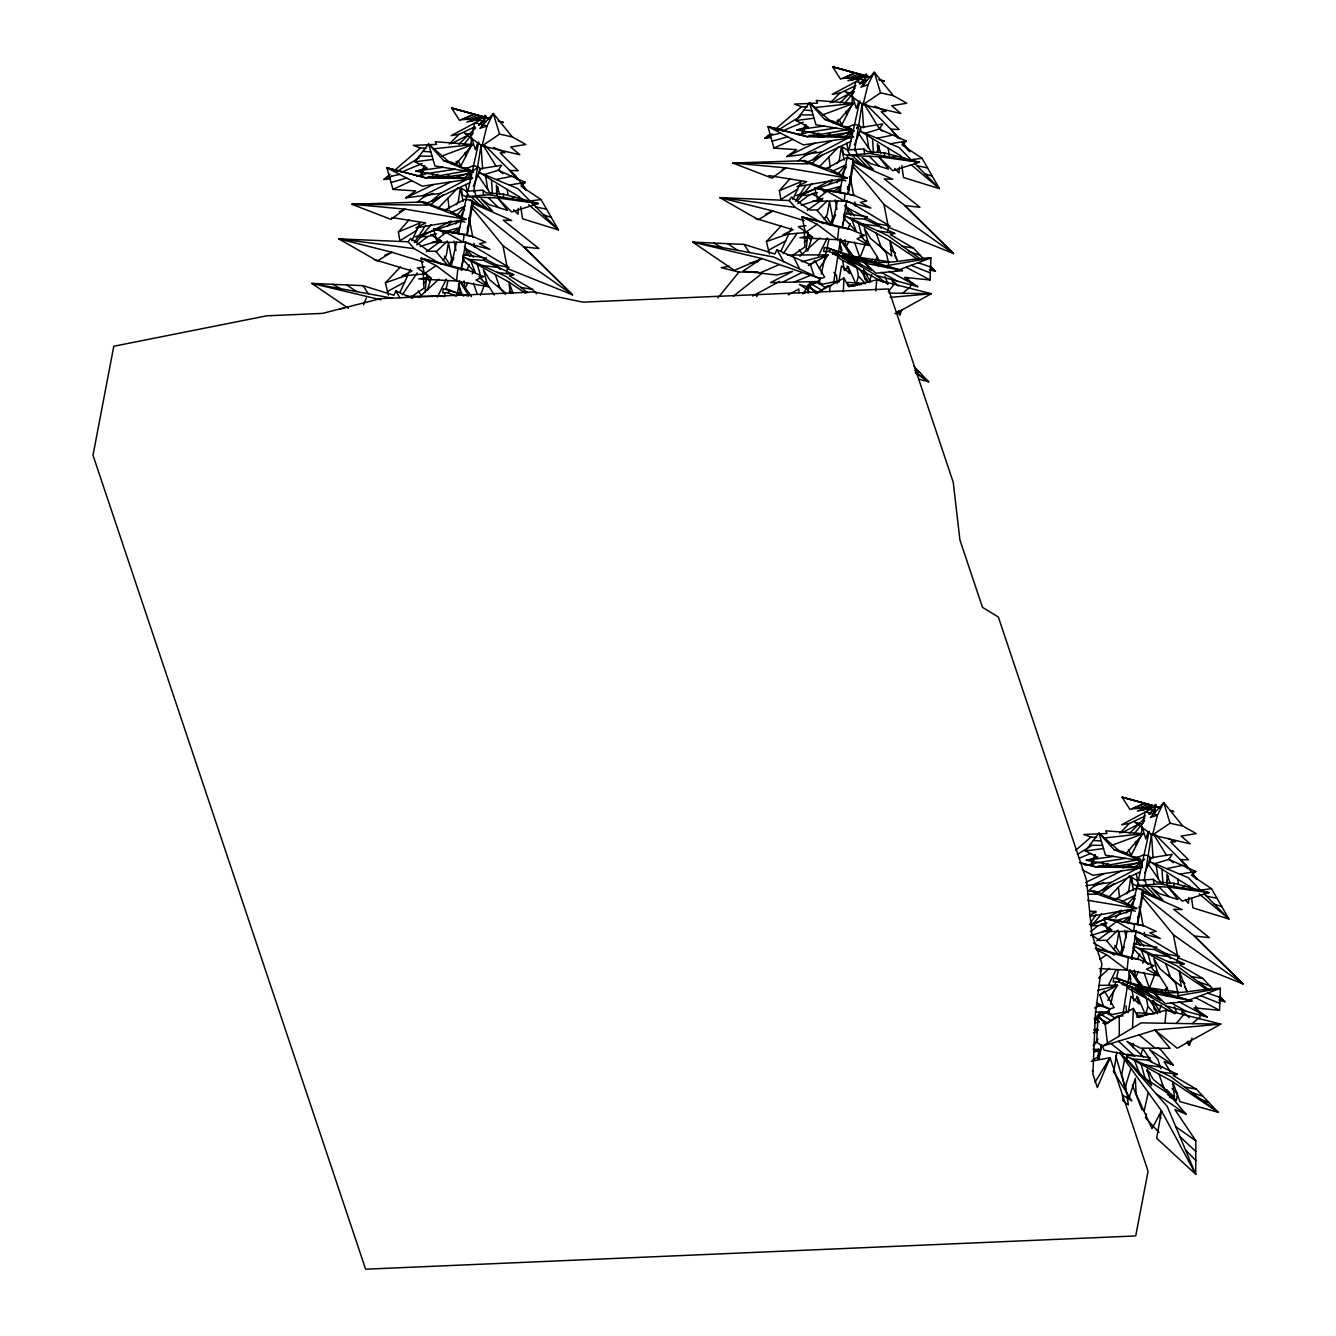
<?xml version="1.0" encoding="UTF-8"?>
<svg xmlns="http://www.w3.org/2000/svg" width="1336" height="1336" viewBox="0 0 1336 1336"><rect width="100%" height="100%" fill="white"/><g stroke="black" fill="none" stroke-linecap="round" stroke-linejoin="round"><path stroke-width="1.5" d="M1161.101 1084.899L1186.017 1114.09L1174.862 1109.548L1195.837 1140.794L1195.753 1174.327L1156.659 1138.222L1161.502 1110.867L1119.735 1052.868M1133.362 1047.507L1133.379 1043.55M1096.706 1032.611L1096.739 1028.503M798.845 292.868L798.928 288.96L788.223 294.922M848.41 259.217L876.533 275.533L917.765 286.672L904.505 277.454L930.073 279.942L930.925 257.948C906.476 258.032 880.975 268.286 857.595 257.43L853.888 259.334L845.02 257.096M1137.871 989.609L1165.994 1005.908L1207.226 1017.047L1193.983 1007.828L1219.534 1010.333L1220.403 988.339C1195.937 988.406 1170.436 998.677 1147.056 987.822M843.317 291.782L843.951 278.055L815.695 293.553L808.647 284.735L808.213 293.035M1132.527 1028.035L1133.412 1008.429L1105.156 1023.944L1107.444 1043.115M470.973 144.522L471.474 137.14L475.365 149.799L477.653 142.919M518.401 208.383L517.967 214.177L513.625 209.702M518.969 200.634L519.253 196.776L479.106 172.394L479.474 168.837L501.668 165.246L498.311 170.29L484.25 174.548M899.412 167.117L898.978 172.912L894.636 168.436M1188.873 897.491L1188.439 903.303L1185.55 900.314M1097.791 1059.248L1098.776 1049.044L1094.952 1050.647M436.137 265.597L421.024 258.199L457.847 268.536L456.611 281.011L488.558 286.789L476.034 280.042L483.665 276.602L468.519 270.34L421.024 258.199L424.297 273.73L436.137 265.597L456.611 281.011L418.869 278.923L430.292 277.27L417.35 267.901L424.865 266.983M817.148 224.331L802.017 216.933L838.841 227.27L837.622 239.745L869.569 245.523L857.044 238.777L864.676 235.336L849.512 229.074L802.017 216.933L805.307 232.464L817.148 224.331L837.622 239.745L799.88 237.658L811.303 236.004L798.36 226.636L805.875 225.717M875.664 290.998L876.783 279.842L931.326 293.72L895.003 313.826M1095.37 948.41L1128.302 957.662L1127.083 970.12L1159.03 975.898L1146.505 969.168L1154.137 965.728L1138.973 959.465L1095.437 948.326M1164.942 1023.242L1166.245 1010.216L1220.803 1024.111L1177.2 1048.242L1154.838 1030.039L1102.3 1046.205L1096.672 1042.063L1098.108 1015.126L1105.156 1023.944M425.032 292.417L426.769 275.433M806.042 251.151L807.946 232.397M463.191 242.284L464.193 234.301L433.682 229.124L436.454 239.845L446.174 232.497L463.191 242.284L431.912 242.451L441.381 240.814L430.626 234.886L436.454 233.984M845.204 193.035L844.185 201.018L870.888 208.099L860.417 202.421L866.797 200.968L854.121 195.323L814.693 187.858L817.465 198.596L827.184 191.232L844.185 201.018L812.923 201.185L822.375 199.548L811.62 193.62L817.465 192.718M1134.665 923.427L1133.646 931.409L1160.349 938.49L1149.878 932.795L1156.258 931.359L1143.583 925.698L1104.154 918.25L1106.926 928.971L1116.645 921.623L1133.646 931.409L1102.384 931.559L1111.836 929.939L1101.098 924.011L1106.926 923.109M457.58 292.885L459.551 280.527M461.187 270.223L465.446 243.453M466.748 235.219L472.326 200.216M473.629 191.983L481.16 144.622M484.768 121.977L485.035 115.364L482.463 125.801M833.681 282.497L840.561 239.261M842.515 226.903L846.456 202.204M847.759 193.954L853.32 158.951M854.639 150.718L862.171 103.356M865.444 82.765L866.029 74.098L863.457 84.535M1113.639 1072.608L1116.913 1052.016M1123.142 1012.888L1127.4 986.118M1128.052 981.993L1130.022 969.652M1131.659 959.348L1136.235 930.524M1137.22 924.345L1142.798 889.342M1144.1 881.092L1151.632 833.747M1154.905 813.14L1155.49 804.489L1152.918 814.91M838.774 282.247L841.53 265.931L849.763 273.68L847.191 265.931M1128.235 1012.621L1130.991 996.305L1139.224 1004.054L1136.652 996.305M467.233 235.303L473.094 201.853L470.522 199.899M848.226 194.054L854.088 160.587L851.533 158.633L845.471 158.182L825.748 168.87M1137.688 924.428L1143.549 890.978L1140.994 889.008L1134.932 888.557L1113.422 900.23M1099.01 1058.563L1101.632 1044.602M848.043 257.347L871.322 270.289L860.735 258.666L875.781 273.229L902.451 270.624L824.329 247.477L823.694 251.519L828.704 251.435L845.822 258.316L846.389 255.41M1152.935 991.696L1165.243 1003.62L1191.912 1001.015L1113.79 977.852L1113.172 981.893L1118.165 981.826L1135.299 988.707L1135.851 985.784M1121.555 1075.53L1124.578 1059.582M506.561 272.544L507.43 268.553L502.954 245.707L471.307 206.946M887.572 231.278L888.44 227.287L883.964 204.441L852.301 165.681M1177.033 961.669L1177.901 957.662L1173.425 934.816L1141.779 896.055M444.337 296.876L445.239 292.801M446.157 288.726L447.961 280.577M451.15 266.332L456.595 241.883M458.398 233.733L467.032 195.039M467.934 190.964L478.822 142.084M818.985 284.134L820.354 278.022M821.256 273.947L828.971 239.311M832.144 225.066L837.588 200.617M839.409 192.468L847.575 155.811M848.944 149.699L859.833 100.818M1098.459 1059.314L1101.649 1045.053M1108.446 1014.508L1109.815 1008.396M1110.717 1004.321L1113.89 990.076M1114.808 986.001L1115.71 981.927M1116.612 977.852L1118.432 969.702M1121.605 955.44L1127.05 931.008M1128.87 922.859L1137.487 884.165M1138.406 880.09L1149.294 831.209M1144.067 1111.335L1148.259 1092.481M893.333 95.658L874.295 72.227L867.966 84.769L863.039 104.676L900.815 113.477L891.68 105.744L906.793 103.223L893.333 95.658L880.558 92.852L863.039 104.676L845.337 91.817L853.019 93.637L855.741 81.396L864.475 83.801M1146.488 1113.89L1145.486 1117.881L1159.08 1132.494M856.743 266.599L858.397 276.068L856.159 284.551L848.293 266.699L844.319 270.507L842.732 260.737M1145.62 1014.942L1147.858 1006.442L1146.205 996.99M1140.744 1055.574L1142.748 1048.509L1152.15 1062.571M424.798 165.764L421.859 175.367L427.587 173.196M805.808 124.498L802.869 134.101L808.597 131.93M1095.269 854.873L1092.33 864.492L1098.058 862.304M1125.079 1087.437L1130.941 1068.416M427.303 290.413L430.96 278.69M807.695 251.101L811.971 237.424M1100.213 971.723L1101.432 967.815M496.341 192.685L498.111 187.023M877.335 151.419L879.121 145.758M1166.812 881.793L1168.582 876.149M869.135 282.38L871.69 274.598M876.165 260.971L877.435 257.096L866.763 240.33L859.966 257.748L854.439 241.95M1159.247 1010.818L1161.151 1004.973M1165.627 991.362L1166.896 987.471L1156.225 970.704L1149.428 988.139L1143.9 972.324M858.647 101.67L856.376 108.533L852.485 95.875L851.834 105.11L841.814 124.799L839.008 119.388M1148.108 832.044L1145.837 838.908L1141.946 826.249L1141.311 835.501L1131.275 855.174L1128.469 849.779M452.186 257.614L449.764 264.695L444.404 256.178M833.196 216.365L830.775 223.429L826.483 216.616M1122.658 946.74L1120.236 953.804L1114.875 945.287M464.043 258.967L461.421 266.332L462.056 269.972M465.345 255.293L466.648 251.602M842.431 225.066L845.037 217.701M846.356 214.027L847.659 210.337M1132.544 953.603L1134.514 948.092M1135.817 944.402L1137.12 940.728M901.917 309.518L899.93 314.895L897.124 311.939M909.766 288.325L911.202 284.451M1192.029 1038.122L1189.391 1045.27L1186.585 1042.314M1199.227 1018.717L1200.663 1014.842M480.476 295.139L485.753 281.579L494.303 295.005M424.414 165.748L420.539 175.317L416.481 175.784M805.424 124.482L801.55 134.051L797.492 134.518M1094.885 854.873L1091.011 864.442L1084.915 865.143M363.542 304.808L366.365 297.861M756.677 296.709L758.147 293.102L779.673 281.328M457.396 293.352L456.261 296.141L447.694 292.701L442.7 292.784L443.335 288.743L468.134 296.074M837.271 254.875L838.407 252.086M1126.732 985.267L1127.868 982.478M1094.935 1082.31L1110.032 1057.678L1097.34 1087.521L1092.881 1074.211L1095.386 1013.924L1101.899 963.874L1091.929 934.081L1086.535 880.274L998.359 617.032L982.494 607.362L959.916 539.961L953.219 482.229L888.473 288.96L582.88 302.153L534.3 291.966L380.56 298.613L322.477 313.392L266.766 315.814L113.794 346.241L93.002 455.242L365.63 1269.2L1135.717 1235.934L1148.075 1171.221L1110.032 1057.678L1091.328 1061.285M473.345 186.121L480.643 169.071L478.338 166.8L473.428 165.681L465.997 168.67M854.355 144.856L860.835 129.709M1144.635 873.343L1151.098 858.196L1148.81 855.925L1143.9 854.806L1134.615 858.53M453.789 257.931L452.119 261.606L448.462 242.768L446.241 255.694L443.068 260.47M467.183 228.573L468.852 224.916M835.635 214.829L833.13 220.34L829.456 201.502L827.235 214.428L824.061 219.204M847.341 189.144L849.863 183.65M1124.261 947.057L1122.591 950.714L1118.917 931.893L1116.696 944.819L1113.523 949.595M1137.654 917.698L1139.324 914.024M400.132 291.999L407.948 274.915L385.419 282.831L388.358 295.139M408.799 273.045L410.519 269.304M781.126 250.734L788.958 233.65L766.43 241.565L769.352 253.873M789.81 231.779L791.53 228.038M411.839 240.714L420.105 222.895L398.395 231.963L399.898 240.714L416.598 230.443M792.832 199.448L801.116 181.629L779.406 190.697L780.909 199.448L797.609 189.178M843.968 255.159L843.25 256.646L832.595 253.974L843.15 256.161M412.657 298.412L395.89 290.964L393.836 295.256L363.025 285.654L311.756 283.399L348.329 308.249M776.901 249.715L774.847 253.99L744.018 244.388L692.766 242.133L734.316 270.373L761.871 258.533L820.22 278.623L824.663 277.203L814.893 260.637L810.434 264.595L776.901 249.715L783.848 261.739M466.698 270.223L469.237 264.945M847.709 228.957L850.247 223.68M1137.17 959.332L1139.708 954.054M467.817 282.881L465.195 288.192L463.926 280.911M472.192 273.997L473.946 270.456M848.828 241.616L846.189 246.926L844.936 239.645M1138.289 971.99L1135.65 977.317L1134.398 970.019M1142.664 963.122L1144.418 959.582M437.34 297.193L446.374 279.14M818.35 255.927L827.368 237.875M1108.713 984.515L1115.944 970.07M470.84 146.376L460.803 166.065L457.998 160.654M1104.354 1068.8L1110.032 1057.678M1095.487 1043.8L1097.44 1040.393M856.977 284.785L857.946 283.098M1147.407 1013.49L1146.438 1015.176L1137.437 1015.477L1137.237 1012.738L1153.218 1013.907M455.743 223.964L457.897 220.44M461.154 215.146L464.644 209.451M836.737 182.698L838.908 179.174M842.164 173.88L846.523 166.766M1126.198 913.072L1128.369 909.549M1131.625 904.272L1135.116 898.56M456.227 204.709L458.315 201.385L460.285 188.242L463.191 201.352M837.238 163.443L839.309 160.12L841.279 146.977L844.202 160.086M1126.699 893.817L1128.786 890.494L1130.74 877.368L1133.663 890.477M803.019 293.903L810.651 282.013M819.369 268.419L828.086 254.825L787.388 255.093M1094.668 1020.888L1100.112 1012.387M1107.744 1000.497L1117.564 985.216L1099.244 985.333M414.444 242.384L425.766 225.316M795.438 201.118L805.641 185.754M865.26 133.283L879.322 129.041L882.662 123.981L860.484 127.571L858.981 134.034L871.673 152.454M1089.441 924.679L1096.238 914.425M1154.722 863.657L1168.783 859.415L1172.14 854.372L1149.945 857.946L1148.459 864.425L1161.134 882.845M431.428 277.971L429.307 281.144L426.485 273.763L402.069 275.934L412.056 271.008L374.414 259.685M812.438 236.706L810.317 239.895L807.495 232.497M402.253 294.839L417.199 272.945M783.247 253.573L797.058 233.366M423.261 261.923L391.832 252.237L377.353 260.954L338.793 238.877L408.165 241.783L410.603 238.376L429.023 251.318L435.686 251.151L447.476 264.895M804.255 220.657L772.826 210.971L758.364 219.705L719.787 197.611L789.159 200.517L791.613 197.11L810.034 210.053L816.697 209.886L829.79 225.166M875.047 260.386L877.435 257.096L878.938 260.938M1164.524 990.761L1166.896 987.471L1168.399 991.329M1093.132 1045.771L1098.075 1039.057M466.314 170.958L440.128 175.634L415.863 171.175L427.219 168.102L414.962 161.823L428.489 143.971L449.046 162.007L443.652 160.621L428.489 143.971L434.968 166.015L473.395 172.311L466.982 168.236L460.219 167.117L460.987 166.649L452.169 162.424L443.652 160.621L471.124 171.709L465.997 174.114L438.509 178.022M847.325 129.692L821.139 134.368L796.857 129.926L808.213 126.837L795.955 120.557L809.499 102.705L830.057 120.741L824.663 119.355L809.499 102.705L815.962 124.749L854.405 131.045L847.993 126.97L841.229 125.851L841.981 125.384L833.18 121.175L824.663 119.355L852.117 130.444L846.991 132.865L817.548 137.04M1136.786 860.067L1110.6 864.743L1086.318 860.3L1097.691 857.228L1085.417 850.948L1098.96 833.096L1119.518 851.115L1114.124 849.746L1098.96 833.096L1105.423 855.14L1141.579 860.835L1136.452 863.24L1114.875 866.312M463.458 144.973L473.061 132.999M479.373 125.166L482.764 120.925L484.467 122.328M844.469 103.707L854.071 91.75M860.367 83.901L863.774 79.659L865.477 81.062M1133.93 834.081L1144.735 820.638M1149.828 814.275L1153.235 810.05L1154.939 811.453M717.966 297.861L738.908 272.126L758.197 271.876M888.206 291.565L894.135 284.251M1176.482 1023.409L1183.596 1014.642M871.272 261.104L872.709 259.351M1160.733 991.479L1162.186 989.725M416.197 242.434L431.094 224.765M797.191 201.168L812.104 183.5M1092.865 924.195L1101.565 913.891M455.325 164.812L472.71 144.572L435.252 141.699L436.588 144.388L413.292 145.373L420.539 147.962L426.067 148.363M836.319 123.547L853.704 103.323L816.246 100.434L817.599 103.123L794.302 104.108L801.55 106.713L807.078 107.097M1125.797 853.938L1143.165 833.697L1105.707 830.825L1107.06 833.514L1083.763 834.499L1091.011 837.087L1096.539 837.472M447.627 225.851L451.418 221.559M456.411 215.898L465.112 206.028L450.85 212.758M828.621 184.585L832.411 180.293M837.405 174.632L846.122 164.762L831.86 171.492M1115.56 917.832L1121.873 910.684M1126.866 905.023L1134.331 896.556M398.395 231.963L409.284 219.672M779.406 190.697L790.294 178.406M385.419 282.831L400.382 266.95M766.43 241.565L781.393 225.684M437.724 208.666L457.814 187.958M467.433 178.055L471.19 174.181L471.575 178.139M818.734 167.401L838.824 146.693M848.443 136.79L852.184 132.915L852.585 136.873M856.493 128.49L859.349 125.534L861.637 127.805M1108.195 897.775L1129.705 875.614M1137.905 867.164L1141.662 863.29L1142.046 867.248M449.33 144.054L458.949 134.335L474.931 126.803M830.324 102.788L839.96 93.069L855.925 85.537M1119.802 833.163L1129.421 823.444L1145.386 815.912M458.966 144.204L475.649 127.889M478.472 125.133L482.764 120.925L479.607 120.407L451.217 135.621L458.949 134.335M839.96 102.939L855.24 88.009M859.482 83.867L863.774 79.659L860.618 79.141L832.211 94.355L839.96 93.069M1129.421 833.33L1144.702 818.384M1148.943 814.242L1153.235 810.05L1150.079 809.516L1121.689 824.73L1129.421 823.444M423.228 283.633L426.217 280.744M804.239 242.367L807.228 239.478M436.054 251.953L447.476 240.964M455.693 233.065L459.467 229.441M817.064 210.687L827.051 201.085M836.703 191.799L840.478 188.176L840.761 192.117M1106.525 941.062L1117.948 930.09M1126.165 922.174L1129.939 918.55M418.886 297.51L438.859 279.191M799.88 256.245L819.87 237.925M1098.576 978.169L1109.331 968.316M447.694 292.701L450.249 290.38M828.704 251.435L831.259 249.114M1118.165 981.826L1120.72 979.505M807.662 285.553L812.221 281.545M1101.682 1011.92L1097.123 1015.944L1108.646 1012.287M390.062 174.248L383.966 179.492L390.062 178.807M394.638 170.307L420.539 147.962M769.536 134.285L764.96 138.226L771.072 137.541M775.631 129.041L801.55 106.713M1075.764 850.23L1091.011 837.087M902.685 293.269L908.881 288.008M1192.146 1023.66L1198.342 1018.383M466.364 179.575L440.646 193.319L431.595 200.968L469.938 182.648M498.311 170.29L525.365 182.364L520.94 186.121L541.047 199.565L558.415 229.892L522.51 218.787L520.739 206.779M847.375 138.309L821.64 152.07L812.605 159.702L850.932 141.382M879.322 129.041L906.376 141.098L901.95 144.856L922.057 158.299L939.408 188.626L903.52 177.521L901.75 165.514M1136.836 868.684L1111.101 882.445L1102.066 890.093L1140.393 871.773M1168.783 859.415L1195.837 871.49L1191.411 875.23L1211.518 888.674L1228.886 919.001L1192.981 907.895L1191.495 897.892M417.333 202.187L426.785 194.405M798.327 160.921L807.796 153.139M1087.805 891.312L1097.257 883.53M485.753 115.798L484.717 115.614M866.763 74.532L865.728 74.348M1156.225 804.907L1155.189 804.723M733.38 296.241L762.372 273.078M430.593 204.742L443.402 194.572M463.792 178.356L478.338 166.8M811.603 163.476L822.826 154.558M844.803 137.09L852.585 130.911L835.367 136.857M856.643 127.688L859.349 125.534L854.422 124.415L847.007 127.404M1101.064 893.867L1113.873 883.68M1134.264 867.481L1144.752 859.148M434.567 176.669L437.607 174.331M469.053 259.418L483.515 260.336L486.471 258.032L463.308 254.658L462.724 259.251L475.282 272.678L470.823 260.921M815.578 135.42L818.617 133.066M850.063 218.152L864.509 219.071L867.465 216.783L844.302 213.393L843.717 217.985L856.293 231.412L851.817 219.655M1108.078 863.44L1103.519 866.964L1102.835 862.872M1139.524 948.543L1153.97 949.445L1156.943 947.157L1133.763 943.767L1133.178 948.36L1148.275 964.475M1147.24 1059.982L1150.196 1057.695L1127.033 1054.304L1126.448 1058.897L1151.599 1085.75L1147.073 1069.234L1153.419 1079.521L1174.494 1096.956L1172.624 1081.692L1127.066 1056.425L1170.236 1076.365L1218.165 1112.27L1180.039 1101.682L1172.624 1081.692L1218.165 1112.27L1196.121 1089.007L1173.158 1075.547L1177.433 1074.344L1147.24 1059.982L1132.794 1059.081M416.698 244.905L427.904 236.489L433.883 234.802M797.709 203.64L808.915 195.223L814.893 193.536M1090.376 931.626L1098.376 925.614L1106.342 923.36M426.301 251.669L440.746 241.231M451.869 233.215L459.768 227.504L443.836 231.996M807.295 210.403L821.74 199.966M832.862 191.95L840.778 186.238L826.834 190.163M816.88 293.536L827.652 285.77L831.56 285.637M1096.756 940.778L1111.201 930.357M1122.323 922.324L1130.239 916.613L1114.307 921.122M440.646 193.319L405.793 197.845L415.646 190.898L392.984 189.395L386.939 167.818L426.217 177.989L471.174 178.54M821.64 152.07L786.804 156.579L796.64 149.632L773.995 148.129L767.95 126.553L807.228 136.723L852.184 137.274M1099.845 959.365L1106.609 954.722L1127.083 970.12L1099.277 968.6M410.453 297.377L423.946 288.225L423.295 272.427M791.446 256.111L804.957 246.96L804.289 231.161M499.564 134.118L482.029 145.941L464.327 133.082L472.009 134.903L474.748 122.662L486.955 126.035L493.285 113.493L512.339 136.923L525.783 144.488L510.669 146.993L519.821 154.742L482.029 145.941L486.955 126.035L479.891 128.373L493.285 113.493L499.564 134.118L512.339 136.923M1170.019 823.226L1152.5 835.05L1134.798 822.208L1142.48 824.028L1145.219 811.77L1157.427 815.144L1163.756 802.619L1182.794 826.049L1196.254 833.597L1181.141 836.119L1190.276 843.868L1152.5 835.05L1157.427 815.144L1150.363 817.498L1163.756 802.619L1170.019 823.226L1182.794 826.049M1092.865 1060.166L1097.925 1056.826L1100.697 1049.578L1093.082 1049.344M389.26 176.218L383.966 179.492L391.598 176.302M396.324 171.843L419.304 157.631M772.041 133.867L764.96 138.226L770.688 135.838M777.335 130.577L800.297 116.366M1077.4 854.405L1091.529 845.655M808.213 290.196L799.479 284.535L807.746 286.939L816.279 281.729L823.043 284.134L835.785 281.478M1125.246 1011.853L1112.521 1014.525L1105.74 1012.103L1097.207 1017.331L1107.778 1022.892M1093.282 1032.928L1098.326 1030.123M808.363 265.63L828.086 254.825L802.051 261.722M1099.628 995.019L1117.564 985.216L1097.524 990.51M444.754 210.136L464.46 199.448L468.502 199.749M387.473 291.465L404.641 282.146M768.484 250.216L785.635 240.881M752.719 296.041L758.147 293.102M421.157 236.539L450.917 221.041M802.168 195.29L831.927 179.775M1091.629 925.664L1121.388 910.167M451.384 143.67L468.602 134.786M832.395 102.404L849.596 93.52M1121.856 832.779L1139.074 823.894M1089.642 915.377L1096.171 912.054L1090.209 911.102M782.278 282.347L802.218 272.427M423.211 195.59L450.883 181.896M804.222 154.325L831.894 140.631M1093.683 884.699L1121.355 871.005M405.793 197.845L433.615 184.485M786.804 156.579L814.626 143.219M1085.533 882.512L1104.087 873.594M1121.322 901.883L1135.583 895.137M392.984 189.395L411.772 180.677M773.995 148.129L792.782 139.412M399.297 211.689L404.992 209.117L466.214 219.338L415.913 227.922L425.716 222.945L391.865 217.501M782.195 169.572L786.002 167.852L847.224 178.072L796.924 186.656L806.71 181.679L768.885 175.601M759.733 273.062L779.356 264.545M384.868 255.209L391.832 252.237L338.793 238.877L414.227 248.646L440.479 263.893M765.862 213.944L772.826 210.971L719.787 197.611L795.237 207.381L823.226 223.646M401.151 172.311L422.159 163.51M782.161 131.045L803.153 122.244M1079.254 858.23L1090.71 853.437M794.085 282.08L810.618 275.316M1094.568 1007.962L1100.079 1005.691M471.291 121.209L482.83 116.533M852.284 79.943L863.824 75.267M1141.762 810.334L1153.302 805.658M441.865 178.373L449.297 175.383M822.876 137.107L830.291 134.118M1114.191 866.747L1117.898 865.26M425.332 203.656L438.659 198.329M806.343 162.391L819.669 157.063M1095.804 892.782L1109.13 887.455M510.753 198.647L514.577 197.143M891.747 157.381L895.588 155.878M1181.208 887.755L1185.049 886.252M467.132 119.338L477.937 115.18M423.629 197.01L433.165 193.336M848.126 78.072L858.948 73.914M804.639 155.744L816.062 151.335M1137.604 808.464L1148.409 804.305M1094.101 886.119L1103.636 882.461M475.7 120.407L484.617 117.034M856.693 79.141L865.628 75.768M1146.154 809.516L1155.089 806.159M895.471 271.175L930.925 257.948L888.123 265.463L888.791 261.689L851.683 256.278M1188.455 1000.247L1220.403 988.339L1177.584 995.854L1178.252 992.08L1137.287 986.102M441.548 156.145L472.71 144.572L433.432 148.881M822.558 114.879L853.704 103.323L814.442 107.615M1112.02 845.254L1143.165 833.697L1103.903 838.006M456.277 177.454L471.575 172.177M1122.925 867.899L1142.046 861.303M1091.378 923.978L1131.859 910.334L1135.366 911.202M867.966 84.769L860.902 87.124L874.295 72.227L880.558 92.852M436.321 176.903L440.128 175.634M815.411 136.272L821.139 134.368M1104.889 866.647L1110.6 864.743M420.189 246.542L439.995 240.196M801.199 205.276L822.976 198.296M1090.66 935.651L1110.466 929.305M809.583 284.952L819.185 281.913M391.064 182.531L406.645 178.022M772.058 141.265L787.655 136.756M483.515 260.336L513.692 274.682L509.433 275.901L532.379 289.344L536.604 293.786M864.509 219.071L894.702 233.416L890.427 234.635L913.39 248.079L923.978 259.251M1153.97 949.445L1184.164 963.807L1179.888 965.01L1202.851 978.47L1213.439 989.642M1092.163 1070.888L1093.032 1070.754M876.783 279.842L848.56 286.639L843.951 278.055M1166.245 1010.216L1138.022 1017.013L1133.412 1008.429M1094.167 1051.883L1100.046 1050.513L1094.017 1050.914M389.427 176.703L399.681 174.415M770.438 135.437L780.692 133.149M803.738 292.951L809.683 291.649M1095.186 1022.908L1099.144 1022.04M1093.583 1029.939L1097.641 1029.104M496.09 179.508L511.838 176.335M877.101 138.243L892.849 135.07M1166.562 868.634L1182.31 865.444M520.539 200.367L524.029 199.665M901.549 159.101L905.04 158.399M1191.011 889.492L1194.501 888.791M1091.913 911.903L1095.737 911.202M1090.41 916.346L1136.685 908.463L1119.518 899.679L1112.754 898.226L1094.134 890.862L1087.537 891.296M509.3 185.053L525.365 182.364M890.31 143.787L906.376 141.098M1179.772 874.162L1195.837 871.49M340.196 308.883L344.27 308.232M729.339 266.315L721.189 267.618L738.908 272.126M749.713 263.042L757.863 261.739M427.988 173.413L455.292 169.221M808.998 132.147L836.286 127.955M442.283 233.099L446.174 232.497L433.682 229.124L473.111 236.589L485.786 242.234L479.407 243.686L489.894 249.364L465.095 242.785M823.293 191.833L827.184 191.232L814.693 187.858L854.121 195.323M1098.459 862.522L1125.764 858.347M471.424 178.807L422.36 186.172L386.939 167.818L426.217 177.989L428.639 176.586L472.76 178.156M852.418 137.541L803.37 144.906L767.95 126.553L807.228 136.723L809.649 135.337L853.771 136.89M1141.879 867.932L1092.831 875.28L1082.243 869.803M415.863 171.175L442.984 167.284M796.857 129.926L823.978 126.018M1086.318 860.3L1113.439 856.393M414.962 161.823L433.031 159.435M795.955 120.557L814.025 118.169M1085.417 850.948L1103.503 848.544M530.008 200.984L541.047 199.565M922.057 158.299L911.018 159.719L898.911 147.394L860.1 131.128L900.264 155.51L904.956 159.485M845.822 258.316L849.262 257.881L866.864 263.526L902.451 270.624L851.583 257.564L828.153 247.828M1085.934 885.701L1111.101 882.445M1211.518 888.674L1200.479 890.093L1188.372 877.769L1149.578 861.503L1192.864 888.54M1135.299 988.707L1138.723 988.256L1156.325 993.9L1191.912 1001.015L1141.044 987.955L1117.614 978.202L1119 980.273M421.157 202.037L423.662 201.736L442.283 209.101L449.063 210.554L466.214 219.338L421.157 202.037L351.869 204.274L390.947 219.388L404.992 209.117L351.869 204.274L427.269 205.109M802.151 160.771L804.673 160.47L823.293 167.835L830.057 169.288L847.224 178.072L802.151 160.771L732.863 163.009L771.957 178.122L786.002 167.852L732.863 163.009L808.28 163.844M460.786 242.4L466.231 241.749M841.797 201.151L847.241 200.483M1131.258 931.526L1136.702 930.858M807.395 232.314L783.08 234.668L793.066 229.742L755.424 218.419M849.111 286.522L855.19 285.954M1136.535 1017.097L1142.631 1016.512M890.11 297.427L931.326 293.72L888.974 293.068M847.074 155.36L869.669 153.473L919.452 162.257L892.732 170.741L878.721 156.696L847.074 155.36L843.283 153.707L842.281 146.91L847.291 149.933L850.063 155.11M466.064 196.626L488.659 194.739L538.441 203.523L511.721 212.006L497.727 197.962L466.064 196.626L462.273 194.972L461.271 188.176L466.297 191.198L469.07 196.375M847.291 149.933L863.824 148.947L867.314 151.636L884.432 152.888L919.452 162.257L878.721 156.696L888.49 169.104L870.421 163.493L861.987 157.448L873.477 169.722L848.327 157.782M466.297 191.198L482.83 190.213L486.304 192.902L503.438 194.154L538.441 203.523L497.727 197.962L507.496 210.37L489.427 204.759L480.993 198.713L492.466 210.988L469.12 199.899M1136.752 880.324L1153.285 879.322L1156.776 882.027L1173.893 883.28L1208.913 892.648L1182.193 901.115L1168.182 887.087L1136.535 885.751L1132.744 884.081L1131.742 877.301L1136.752 880.324L1139.524 885.501M451.601 295.239L454.14 295.122M861.102 284.651L847.959 285.086L847.775 282.347L865.695 283.666M1122.975 1015.961L1117.113 1016.162L1106.358 1023.927L1102.901 1023.209M808.915 195.223L796.139 195.557L842.381 179.942L845.905 180.828M427.904 236.489L415.129 236.823L461.388 221.208L464.895 222.093M1091.078 925.798L1098.376 925.614M1095.37 1012.204L1107.177 1011.92L1109.682 1008.997L1114.124 1007.595L1104.354 991.028L1099.895 994.969L1103.469 1006.125M406.378 296.341L443.018 296.124M800.264 114.879L813.09 114.979M419.253 156.145L432.096 156.228M1089.725 845.254L1102.551 845.354M1141.645 867.648L1096.689 867.114L1079.338 862.722M1087.537 894.118L1097.741 894.235L1136.685 908.463L1087.704 900.28M1141.395 867.147L1099.111 865.711L1096.689 867.114L1080.974 863.039M803.921 110.053L811.82 110.637M422.911 151.319L430.81 151.903M1093.382 840.444L1101.282 841.012M847.608 128.623L851.199 129.007M466.598 169.889L470.188 170.273M1137.07 859.015L1140.66 859.399L1137.454 857.361L1130.69 856.242L1131.442 855.758L1122.641 851.55L1114.124 849.746L1141.579 860.835M863.24 224.231L879.606 226.252M482.229 265.497L498.595 267.501M1152.701 954.622L1169.067 956.626M1145.971 1065.159L1162.337 1067.163M832.879 122.678L837.588 123.279M451.885 163.944L456.578 164.545M1122.357 853.069L1127.05 853.654M877.936 231.028L894.702 233.416M496.925 272.293L513.692 274.682M1167.397 961.402L1184.164 963.807M1160.667 1071.94L1177.433 1074.344M843.651 127.02L849.596 127.989M462.657 168.286L468.585 169.254M1133.112 857.411L1139.057 858.38M901.833 246.175L913.39 248.079M520.823 287.44L532.379 289.344M1191.294 976.566L1202.851 978.47M1184.564 1087.103L1196.121 1089.007M838.841 227.27L849.512 229.074M457.847 268.536L468.519 270.34M1128.302 957.662L1138.973 959.465M392.483 298.195L311.756 283.399L380.86 299.798M1143.583 925.698L1104.154 918.25L1116.645 921.623M847.709 208.032L877.568 223.713L890.127 226.168L849.028 201.552M466.698 249.298L496.558 264.979L509.116 267.434L468.017 242.818M1137.17 938.423L1167.029 954.088L1179.588 956.559L1138.489 931.943M1133.178 1056.024L1104.187 1050.179L1102.3 1046.205L1141.128 1022.875L1220.803 1024.111L1154.838 1030.039L1170.136 1048.326L1140.526 1048.142L1126.949 1041.395L1143.599 1057.026M916.88 165.681L927.585 167.952M535.87 206.946L546.574 209.218M1206.341 896.072L1217.046 898.326M1132.711 987.037L1122.073 984.365L1124.595 984.248L1129.388 989.208L1174.862 1013.757M1138.038 988.373L1143.365 989.709M464.193 234.301L473.111 236.589M867.198 76.235L870.588 77.221L855.207 72.879L840.544 79.158L832.629 66.8L868.049 76.686M489.46 118.403L474.196 114.144L459.551 120.424L451.635 108.066L487.055 117.952M1159.932 807.512L1144.668 803.27L1130.005 809.549L1122.09 797.191L1157.527 807.061M929.422 269.672L935.434 271.342L930.257 265.881M918.667 379.09L928.704 381.879L913.674 366.031M1218.883 1000.063L1224.895 1001.733L1219.718 996.255M498.144 120.992L503.388 122.494L499.814 121.442M846.824 257.213L852.351 258.8M1170.353 810.601L1173.86 811.62L1170.286 810.551M486.187 117.484L489.594 118.487M1156.659 806.61L1160.049 807.612M864.826 75.701L870.337 77.321M485.068 117.234L488.926 118.37M483.816 116.967L489.327 118.587M1154.287 806.076L1159.798 807.712M854.639 72.912L860.451 74.632M473.629 114.178L479.457 115.898M1144.1 803.287L1149.912 805.007M924.846 173.797L932.261 176.135M543.852 215.063L551.267 217.401M1214.307 904.171L1221.739 906.526M850.097 71.643L851.6 72.144M469.086 112.909L470.589 113.41M1139.558 802.034L1141.061 802.519M1096.722 1004.538L1109.682 1008.997L1096.338 1002.818M918.183 262.708L930.574 267M1207.644 993.099L1220.035 997.391M908.764 251.368L920.404 255.493M1198.225 981.76L1209.865 985.868M1191.495 1092.297L1203.135 1096.405M1157.444 1047.691L1160.85 1049.845L1173.442 1065.126L1164.157 1061.619L1170.436 1071.856M1169.351 1097.107L1174.394 1099.111L1167.13 1089.976M911.202 265.313L930.34 272.945M1200.663 995.687L1219.818 1003.336M888.44 227.287L953.537 253.573L904.889 205.627L853.453 164.378M507.43 268.553L572.526 294.839L523.896 246.893L472.46 205.627M1177.901 957.662L1242.998 983.947L1194.351 936.002L1141.311 893.467M921.473 259.769L887.505 235.437L844.335 215.514L889.876 240.764L918.567 260.019M914.742 370.306L919.636 372.31M1200.93 1099.361L1209.097 1102.684M447.142 289.094L463.792 296.007M852.752 161.723L892.749 179.224L884.198 178.857L919.936 207.28L904.889 205.627L953.537 253.573L883.964 204.441M471.742 202.972L511.755 220.49L503.204 220.123L538.926 248.546L523.896 246.893L572.526 294.839L502.954 245.707M1142.213 892.097L1182.21 909.616L1173.659 909.231L1209.397 937.655L1194.351 936.002L1242.998 983.947L1173.425 934.816M874.796 106.162L885.985 111.439L881.192 111.639L899.145 129.508L890.778 129.174L866.079 104.375M493.786 147.411L504.991 152.705L500.182 152.905L518.151 170.757L509.784 170.44L485.068 145.641M1167.981 838.307L1175.446 841.814L1170.653 842.031L1188.622 859.883L1180.256 859.549L1155.54 834.75M1139.575 889.024L1162.938 900.113L1151.448 887.822L1159.898 893.867L1177.968 899.479L1168.182 887.087L1208.913 892.648L1159.13 883.864L1136.535 885.751L1137.788 888.173M884.165 265.931L887.805 267.701M1173.626 996.322L1177.266 998.092M1096.522 949.779L1106.609 954.722M1091.612 891.162L1097.741 894.235M807.746 286.939L818.317 292.5M906.058 267.217L930.073 279.942M1195.536 997.608L1219.534 1010.333M844.619 136.255L846.389 137.207M463.625 177.504L465.396 178.473M1134.08 866.63L1135.867 867.582M883.58 282.397L839.926 258.817L836.336 255.109M889.225 271.208L917.765 286.672M1178.686 1001.582L1207.226 1017.047M881.125 272.26L897.141 281.094M1170.587 1002.635L1186.602 1011.486M713.858 243.069L721.791 247.461M332.848 284.317L340.78 288.726M1093.449 942.849L1114.441 955.056M890.277 249.832L895.487 252.938M509.283 291.098L512.74 293.168M1179.755 980.223L1184.948 983.313M874.145 263.359L878.186 265.781M1163.606 993.75L1167.647 996.172M812.021 284.334L821.59 290.146M1101.482 1014.725L1111.068 1020.52M832.846 251.903L855.925 266.014L846.323 256.612M1122.307 982.294L1145.386 996.405L1137.153 988.339M1123.943 1057.06L1127.434 1059.197M1146.672 1070.938L1150.162 1073.075M816.279 281.729L825.264 287.49M1105.74 1012.103L1114.725 1017.882M1094.184 1018.316L1099.411 1021.706M1173.442 1065.126L1149.595 1049.545L1157.811 1059.214L1160.951 1068.9M1139.174 1074.428L1168.967 1094.117M930.374 267.951L935.434 271.342L930.741 267.818M727.702 243.67L737.672 250.366M915.21 372.827L928.704 381.879L916.162 372.493M525.749 293.352L508.882 282.03L463.325 256.779L506.494 276.702L527.77 292.634M346.709 284.935L356.662 291.632M1208.028 990.41L1179.354 971.155L1133.796 945.888L1176.966 965.828L1207.66 988.824M1219.835 998.326L1224.895 1001.733L1218.632 997.04M1167.547 1094.485L1174.394 1099.111M1156.174 1093.8L1186.017 1114.09M819.619 135.738L821.273 136.907M438.609 177.003L440.279 178.156M1109.08 866.112L1110.734 867.281M1175.763 1126.732L1195.837 1140.794M1091.128 934.549L1099.495 940.427L1106.158 940.26L1117.948 954.021M1123.793 1101.448L1128.386 1104.855L1127.167 1096.722M1137.504 987.721L1160.784 1000.681L1152.834 991.963M876.533 275.533L887.471 284.117M1165.994 1005.908L1175.379 1013.272M1110.934 1043.55L1124.661 1054.304M1139.09 1034.882L1155.339 1048.242M506.244 293.569L489.677 279.859L483.331 269.588L487.857 286.104L479.056 276.702M882.311 131.078L879.205 128.49L863.774 103.34M498.211 169.756L502.837 173.647M1168.666 858.864L1173.309 862.755M911.219 164.779L939.408 188.626L914.542 163.293M519.253 196.776L523.962 200.734M528.655 204.709L558.415 229.892L517.9 188.66L479.106 172.394L477.987 175.3L490.663 193.72M1199.127 893.834L1228.886 919.001L1204.003 893.684M898.443 285.971L892.331 280.51L893.233 284.568M1189.441 1017.715L1181.809 1010.901L1182.694 1014.942M833.514 249.598L836.587 252.387M839.659 255.176L842.732 257.948M1129.12 985.55L1132.193 988.339M853.704 257.948L861.92 265.53M1140.426 985.801L1151.381 995.904M1118.482 1041.228L1134.882 1056.375M1172.056 1088.556L1177.484 1093.633L1176.348 1100.53L1171.154 1095.119M1179.888 1136.552L1195.803 1151.465M852.268 155.577L860.902 163.76M471.274 196.843L479.891 205.026M1141.746 885.968L1150.363 894.135M842.365 255.226L849.329 261.99M457.196 292.434L459.968 295.139M1127.651 981.542L1130.44 984.248M1134.615 988.306L1138.79 992.364M869.235 156.295L879.455 166.299M488.241 197.561L498.462 207.564M1158.696 886.687L1168.933 896.673M1185.5 1149.912L1195.787 1160.533M856.827 155.778L867.181 166.733M1146.288 886.152L1156.659 897.124M475.833 197.043L486.187 207.998M860.067 235.437L868.868 244.839L864.325 228.322L870.688 238.593L891.763 256.044L889.876 240.764L897.308 260.77M858.397 276.068L865.244 283.416M1147.858 1006.442L1154.705 1013.807M833.781 272.327L836.503 275.333L837.255 283.432M789.159 200.517L795.237 207.381M408.165 241.783L414.227 248.646M1119.969 1052.517L1167.23 1106.425L1195.753 1174.327L1161.502 1110.867L1151.999 1128.603L1136.134 1094.067L1135.35 1078.286L1128.603 1099.361L1115.66 1055.657M845.337 205.276L854.489 215.964M878.888 244.455L886.286 253.089L888.323 262.34M1134.798 935.668L1143.95 946.339M1168.349 974.846L1175.763 983.48L1177.801 992.715M464.327 246.542L473.478 257.23M497.894 285.72L505.292 294.354M898.36 138.376L890.778 129.174L899.98 138.894M902.151 142.969L908.463 150.634M877.568 223.713L881.326 228.272M1187.821 868.751L1180.256 859.549L1185.75 864.425L1196.839 878.988M1192.881 874.896L1196.655 879.489M1167.029 954.088L1170.787 958.647M517.349 179.642L509.784 170.44L515.279 175.317L526.367 189.862M521.14 184.234L526.2 190.38M496.558 264.979L500.315 269.521M867.097 281.812L864.642 278.623L863.624 270.189L867.381 275.116L863.874 270.44M1157.778 1013.79L1154.104 1009.014L1153.085 1000.58L1156.842 1005.49L1153.335 1000.831M852.184 254.875L854.172 257.481L841.262 240.396M1141.645 985.267L1143.633 987.855L1130.724 970.771M902.451 142.134L909.849 151.836M460.252 281.662L470.823 295.64M841.379 240.58L853.737 257.03M1130.841 970.955L1143.983 988.373M460.386 281.846L471.491 296.642M858.731 268.002L867.999 281.161M1148.192 998.376L1157.46 1011.536M744.018 244.388L749.346 252.504M363.025 285.654L368.352 293.77M799.262 249.682L802.251 254.308M418.251 290.947L421.257 295.573M844.719 205.744L850.731 215.179M840.01 238.994L850.948 256.145M1135.166 937.655L1140.192 945.554M1130.557 971.088L1140.41 986.519M464.694 248.546L469.738 256.428M460.102 281.979L468.852 295.69M1113.272 1071.138L1131.842 1100.914L1122.407 1094.935L1123.108 1101.014M1153.235 833.731L1166.612 855.524M482.78 144.605L496.157 166.399M863.624 270.189L870.788 282.113M1153.085 1000.58L1160.249 1012.488M395.89 290.964L399.865 297.844M894.936 255.978L896.974 259.535M907.127 277.337L910.183 282.681M1184.397 986.352L1187.453 991.696M1195.586 1005.941L1199.644 1013.055M793.668 257.147L799.746 269.12M1144.835 1013.156L1137.754 997.09L1133.78 1000.898L1131.876 989.158M1159.247 1114.692L1160.9 1118.449M847.425 186.506L848.928 190.113M839.142 135.854L839.659 137.124M1128.603 866.246L1129.12 867.498M458.131 177.12L458.649 178.389M1174.394 1006.743L1176.649 1012.521M1187.888 1041.429L1189.391 1045.27L1188.489 1041.245M884.933 276.352L887.939 284.067M898.427 311.037L899.93 314.895L899.028 310.854M1132.36 1084.982L1142.046 1109.949M1141.278 950.046L1145.754 961.786M1134.548 1060.584L1139.023 1072.324M1170.353 883.513L1166.846 874.195L1167.464 884.515M880.892 153.139L877.385 143.804L877.869 152.053M499.881 194.405L496.374 185.069L496.992 195.39M1186.769 991.145L1179.354 971.155L1181.224 986.419L1160.149 968.984L1153.803 958.697L1158.329 975.213L1152.05 968.5L1147.841 953.67M512.924 292.935L508.882 282.03L510.285 293.486M1165.693 963.573L1170.687 977.702M876.232 233.199L881.226 247.327M1158.963 1074.111L1163.957 1088.239M495.222 274.464L500.215 288.576M473.428 283.215L477.119 293.753M1129.588 974.996L1130.874 978.87M840.127 244.622L842.047 250.433M458.482 283.95L461.688 293.636M810.434 264.595L814.008 275.734M1138.94 906.793L1140.109 910.651M849.462 176.419L850.648 180.276M468.468 217.668L469.637 221.542M1141.111 1064.224L1145.319 1079.037M858.38 223.296L862.572 238.125M477.37 264.561L481.578 279.391M1145.019 879.823L1146.422 884.916M855.558 149.432L856.96 154.542M474.564 190.697L475.95 195.808M1122.207 1075.68L1124.411 1085.45M1135.5 841.58L1136.285 845.337M1136.185 873.493L1137.771 880.992M846.039 111.205L846.824 114.946M846.723 143.119L848.31 150.601M465.028 152.471L465.83 156.212M465.713 184.385L467.299 191.866M1124.695 930.257L1126.081 937.788M835.234 199.866L836.971 209.284M454.223 241.131L455.96 250.55M1140.226 909.933L1143.198 926.215M1144.317 932.311L1145.052 936.386M850.381 177.521L853.737 195.824M854.856 201.936L855.591 205.994M469.754 220.824L472.727 237.09M473.846 243.202L474.597 247.26M1131.893 955.44L1132.527 959.098M1153.285 879.322L1154.12 884.282M863.824 148.947L864.659 153.891M813.374 132.498L814.058 136.589M482.83 190.213L483.649 195.156M432.38 173.747L433.048 177.855M1129.003 971.573L1130.924 983.296M839.542 241.198L841.463 252.921M458.866 284.418L460.452 294.187M1156.174 865.511L1158.195 878.587M866.713 135.136L868.734 148.213M485.703 176.402L487.74 189.478M837.138 120.09L837.772 124.164M456.144 161.355L456.762 165.43M1189.725 885.885L1190.326 889.893M1125.363 1084.498L1126.565 1092.648M1177.684 878.587L1178.469 884.482M888.223 148.196L889.258 156.078M507.229 189.462L507.997 195.373M1118.332 887.338L1119.668 897.625M828.871 156.947L830.19 167.234M447.861 198.212L449.197 208.499M1125.964 1005.724L1126.532 1011.786M1151.465 834.349L1153.085 858.13M861.987 103.957L863.624 127.738M480.993 145.223L482.63 169.004M1161.953 869.018L1162.938 883.597M872.492 138.643L873.477 153.206M491.481 179.909L492.466 194.471M1156.258 991.846L1156.325 993.9M866.78 261.472L866.864 263.526M1173.893 883.28L1174.01 886.486M884.432 152.888L884.549 156.112M503.438 194.154L503.538 197.377M1119.284 1016.178L1119.301 1035.985M829.823 285.804L829.823 291.749M820.22 278.623L817.715 281.545L770.455 282.631L792.599 271.425L776.583 274.999L742.883 271.124L761.871 258.533L692.766 242.133L773.477 256.929L820.22 278.623M486.671 117.601L466.882 122.027L479.774 116.766L472.41 118.987L461.855 119.689L474.196 114.144L451.635 108.066L486.671 117.601M867.682 76.336L847.892 80.761L860.768 75.501L853.42 77.722L842.849 78.44L855.207 72.879L832.629 66.8L867.682 76.336M1157.143 806.727L1137.353 811.152L1150.229 805.892L1142.881 808.113L1132.327 808.814L1144.668 803.27L1122.09 797.191L1157.143 806.727M884.399 81.229L879.138 79.726L884.399 81.229"/></g></svg>
